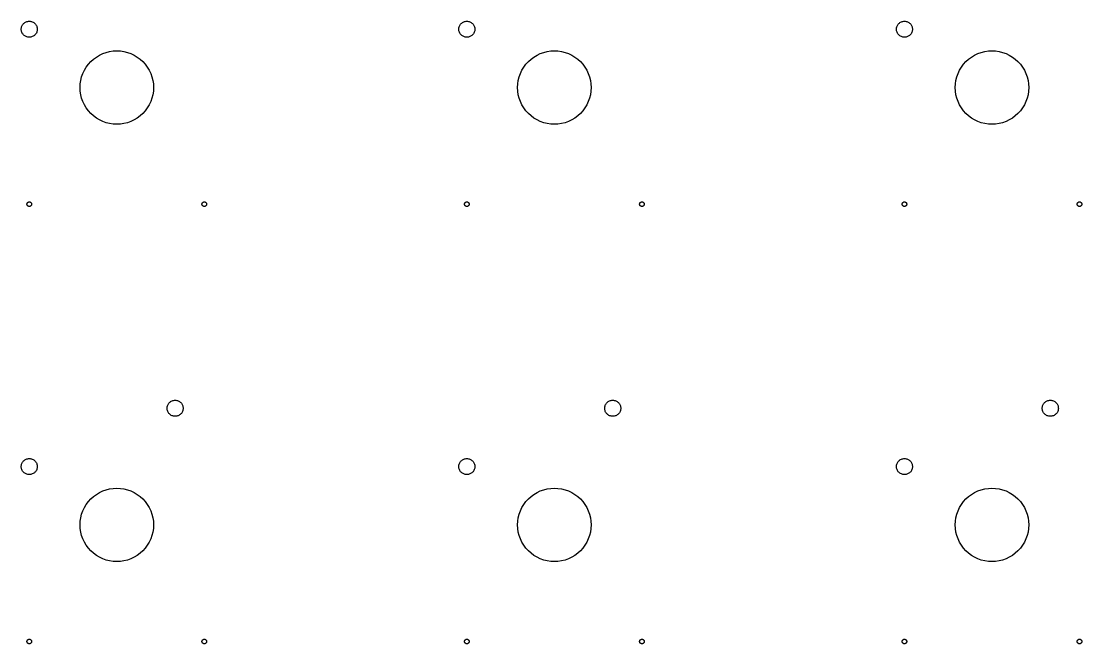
# Model space of a CAD drawing. Header units: metres. Extents: x 25 to 146, y 18 to 137.
# Drawn here: x 27.59 to 73.76, y 17.68 to 44.8 of the extents above; entities that cross this region are included whole.
import ezdxf

# ---------------------------------------------------------------- set-up
doc = ezdxf.new("R2010")
doc.units = ezdxf.units.M

msp = doc.modelspace()

# ---------------------------------------------------------------- linework, layer by layer
for points in [[(28.29, 44.45), (28.288, 44.416), (28.283, 44.382), (28.275, 44.348), (28.263, 44.316), (28.249, 44.285), (28.231, 44.256), (28.211, 44.228), (28.187, 44.203), (28.162, 44.179), (28.134, 44.159), (28.105, 44.141), (28.074, 44.127), (28.042, 44.115), (28.008, 44.107), (27.974, 44.102), (27.94, 44.1), (27.906, 44.102), (27.872, 44.107), (27.838, 44.115), (27.806, 44.127), (27.775, 44.141), (27.746, 44.159), (27.718, 44.179), (27.693, 44.203), (27.669, 44.228), (27.649, 44.256), (27.631, 44.285), (27.617, 44.316), (27.605, 44.348), (27.597, 44.382), (27.592, 44.416), (27.59, 44.45), (27.592, 44.484), (27.597, 44.518), (27.605, 44.552), (27.617, 44.584), (27.631, 44.615), (27.649, 44.644), (27.669, 44.672), (27.693, 44.697), (27.718, 44.721), (27.746, 44.741), (27.775, 44.759), (27.806, 44.773), (27.838, 44.785), (27.872, 44.793), (27.906, 44.798), (27.94, 44.8), (27.974, 44.798), (28.008, 44.793), (28.042, 44.785), (28.074, 44.773), (28.105, 44.759), (28.134, 44.741), (28.162, 44.721), (28.187, 44.697), (28.211, 44.672), (28.231, 44.644), (28.249, 44.615), (28.263, 44.584), (28.275, 44.552), (28.283, 44.518), (28.288, 44.484), (28.29, 44.45)], [(47.34, 44.45), (47.338, 44.416), (47.333, 44.382), (47.325, 44.348), (47.313, 44.316), (47.299, 44.285), (47.281, 44.256), (47.261, 44.228), (47.237, 44.203), (47.212, 44.179), (47.184, 44.159), (47.155, 44.141), (47.124, 44.127), (47.092, 44.115), (47.058, 44.107), (47.024, 44.102), (46.99, 44.1), (46.956, 44.102), (46.922, 44.107), (46.888, 44.115), (46.856, 44.127), (46.825, 44.141), (46.796, 44.159), (46.768, 44.179), (46.743, 44.203), (46.719, 44.228), (46.699, 44.256), (46.681, 44.285), (46.667, 44.316), (46.655, 44.348), (46.647, 44.382), (46.642, 44.416), (46.64, 44.45), (46.642, 44.484), (46.647, 44.518), (46.655, 44.552), (46.667, 44.584), (46.681, 44.615), (46.699, 44.644), (46.719, 44.672), (46.743, 44.697), (46.768, 44.721), (46.796, 44.741), (46.825, 44.759), (46.856, 44.773), (46.888, 44.785), (46.922, 44.793), (46.956, 44.798), (46.99, 44.8), (47.024, 44.798), (47.058, 44.793), (47.092, 44.785), (47.124, 44.773), (47.155, 44.759), (47.184, 44.741), (47.212, 44.721), (47.237, 44.697), (47.261, 44.672), (47.281, 44.644), (47.299, 44.615), (47.313, 44.584), (47.325, 44.552), (47.333, 44.518), (47.338, 44.484), (47.34, 44.45)], [(66.39, 44.45), (66.388, 44.416), (66.383, 44.382), (66.375, 44.348), (66.363, 44.316), (66.349, 44.285), (66.331, 44.256), (66.311, 44.228), (66.287, 44.203), (66.262, 44.179), (66.234, 44.159), (66.205, 44.141), (66.174, 44.127), (66.142, 44.115), (66.108, 44.107), (66.074, 44.102), (66.04, 44.1), (66.006, 44.102), (65.972, 44.107), (65.938, 44.115), (65.906, 44.127), (65.875, 44.141), (65.846, 44.159), (65.818, 44.179), (65.793, 44.203), (65.769, 44.228), (65.749, 44.256), (65.731, 44.285), (65.717, 44.316), (65.705, 44.348), (65.697, 44.382), (65.692, 44.416), (65.69, 44.45), (65.692, 44.484), (65.697, 44.518), (65.705, 44.552), (65.717, 44.584), (65.731, 44.615), (65.749, 44.644), (65.769, 44.672), (65.793, 44.697), (65.818, 44.721), (65.846, 44.741), (65.875, 44.759), (65.906, 44.773), (65.938, 44.785), (65.972, 44.793), (66.006, 44.798), (66.04, 44.8), (66.074, 44.798), (66.108, 44.793), (66.142, 44.785), (66.174, 44.773), (66.205, 44.759), (66.234, 44.741), (66.262, 44.721), (66.287, 44.697), (66.311, 44.672), (66.331, 44.644), (66.349, 44.615), (66.363, 44.584), (66.375, 44.552), (66.383, 44.518), (66.388, 44.484), (66.39, 44.45)], [(33.35, 41.91), (33.342, 41.753), (33.319, 41.598), (33.281, 41.446), (33.228, 41.298), (33.161, 41.156), (33.08, 41.021), (32.987, 40.895), (32.881, 40.779), (32.765, 40.673), (32.639, 40.58), (32.504, 40.499), (32.362, 40.432), (32.214, 40.379), (32.062, 40.341), (31.907, 40.318), (31.75, 40.31), (31.593, 40.318), (31.438, 40.341), (31.286, 40.379), (31.138, 40.432), (30.996, 40.499), (30.861, 40.58), (30.735, 40.673), (30.619, 40.779), (30.513, 40.895), (30.42, 41.021), (30.339, 41.156), (30.272, 41.298), (30.219, 41.446), (30.181, 41.598), (30.158, 41.753), (30.15, 41.91), (30.158, 42.067), (30.181, 42.222), (30.219, 42.374), (30.272, 42.522), (30.339, 42.664), (30.42, 42.799), (30.513, 42.925), (30.619, 43.041), (30.735, 43.147), (30.861, 43.24), (30.996, 43.321), (31.138, 43.388), (31.286, 43.441), (31.438, 43.479), (31.593, 43.502), (31.75, 43.51), (31.907, 43.502), (32.062, 43.479), (32.214, 43.441), (32.362, 43.388), (32.504, 43.321), (32.639, 43.24), (32.765, 43.147), (32.881, 43.041), (32.987, 42.925), (33.08, 42.799), (33.161, 42.664), (33.228, 42.522), (33.281, 42.374), (33.319, 42.222), (33.342, 42.067), (33.35, 41.91)], [(52.4, 41.91), (52.392, 41.753), (52.369, 41.598), (52.331, 41.446), (52.278, 41.298), (52.211, 41.156), (52.13, 41.021), (52.037, 40.895), (51.931, 40.779), (51.815, 40.673), (51.689, 40.58), (51.554, 40.499), (51.412, 40.432), (51.264, 40.379), (51.112, 40.341), (50.957, 40.318), (50.8, 40.31), (50.643, 40.318), (50.488, 40.341), (50.336, 40.379), (50.188, 40.432), (50.046, 40.499), (49.911, 40.58), (49.785, 40.673), (49.669, 40.779), (49.563, 40.895), (49.47, 41.021), (49.389, 41.156), (49.322, 41.298), (49.269, 41.446), (49.231, 41.598), (49.208, 41.753), (49.2, 41.91), (49.208, 42.067), (49.231, 42.222), (49.269, 42.374), (49.322, 42.522), (49.389, 42.664), (49.47, 42.799), (49.563, 42.925), (49.669, 43.041), (49.785, 43.147), (49.911, 43.24), (50.046, 43.321), (50.188, 43.388), (50.336, 43.441), (50.488, 43.479), (50.643, 43.502), (50.8, 43.51), (50.957, 43.502), (51.112, 43.479), (51.264, 43.441), (51.412, 43.388), (51.554, 43.321), (51.689, 43.24), (51.815, 43.147), (51.931, 43.041), (52.037, 42.925), (52.13, 42.799), (52.211, 42.664), (52.278, 42.522), (52.331, 42.374), (52.369, 42.222), (52.392, 42.067), (52.4, 41.91)], [(71.45, 41.91), (71.442, 41.753), (71.419, 41.598), (71.381, 41.446), (71.328, 41.298), (71.261, 41.156), (71.18, 41.021), (71.087, 40.895), (70.981, 40.779), (70.865, 40.673), (70.739, 40.58), (70.604, 40.499), (70.462, 40.432), (70.314, 40.379), (70.162, 40.341), (70.007, 40.318), (69.85, 40.31), (69.693, 40.318), (69.538, 40.341), (69.386, 40.379), (69.238, 40.432), (69.096, 40.499), (68.961, 40.58), (68.835, 40.673), (68.719, 40.779), (68.613, 40.895), (68.52, 41.021), (68.439, 41.156), (68.372, 41.298), (68.319, 41.446), (68.281, 41.598), (68.258, 41.753), (68.25, 41.91), (68.258, 42.067), (68.281, 42.222), (68.319, 42.374), (68.372, 42.522), (68.439, 42.664), (68.52, 42.799), (68.613, 42.925), (68.719, 43.041), (68.835, 43.147), (68.961, 43.24), (69.096, 43.321), (69.238, 43.388), (69.386, 43.441), (69.538, 43.479), (69.693, 43.502), (69.85, 43.51), (70.007, 43.502), (70.162, 43.479), (70.314, 43.441), (70.462, 43.388), (70.604, 43.321), (70.739, 43.24), (70.865, 43.147), (70.981, 43.041), (71.087, 42.925), (71.18, 42.799), (71.261, 42.664), (71.328, 42.522), (71.381, 42.374), (71.419, 42.222), (71.442, 42.067), (71.45, 41.91)], [(28.04, 36.83), (28.04, 36.82), (28.038, 36.81), (28.036, 36.801), (28.032, 36.792), (28.028, 36.783), (28.023, 36.774), (28.017, 36.767), (28.011, 36.759), (28.003, 36.753), (27.996, 36.747), (27.987, 36.742), (27.978, 36.738), (27.969, 36.734), (27.96, 36.732), (27.95, 36.73), (27.94, 36.73), (27.93, 36.73), (27.92, 36.732), (27.911, 36.734), (27.902, 36.738), (27.893, 36.742), (27.884, 36.747), (27.877, 36.753), (27.869, 36.759), (27.863, 36.767), (27.857, 36.774), (27.852, 36.783), (27.848, 36.792), (27.844, 36.801), (27.842, 36.81), (27.84, 36.82), (27.84, 36.83), (27.84, 36.84), (27.842, 36.85), (27.844, 36.859), (27.848, 36.868), (27.852, 36.877), (27.857, 36.886), (27.863, 36.893), (27.869, 36.901), (27.877, 36.907), (27.884, 36.913), (27.893, 36.918), (27.902, 36.922), (27.911, 36.926), (27.92, 36.928), (27.93, 36.93), (27.94, 36.93), (27.95, 36.93), (27.96, 36.928), (27.969, 36.926), (27.978, 36.922), (27.987, 36.918), (27.996, 36.913), (28.003, 36.907), (28.011, 36.901), (28.017, 36.893), (28.023, 36.886), (28.028, 36.877), (28.032, 36.868), (28.036, 36.859), (28.038, 36.85), (28.04, 36.84), (28.04, 36.83)], [(35.66, 36.83), (35.66, 36.82), (35.658, 36.81), (35.656, 36.801), (35.652, 36.792), (35.648, 36.783), (35.643, 36.774), (35.637, 36.767), (35.631, 36.759), (35.623, 36.753), (35.616, 36.747), (35.607, 36.742), (35.598, 36.738), (35.589, 36.734), (35.58, 36.732), (35.57, 36.73), (35.56, 36.73), (35.55, 36.73), (35.54, 36.732), (35.531, 36.734), (35.522, 36.738), (35.513, 36.742), (35.504, 36.747), (35.497, 36.753), (35.489, 36.759), (35.483, 36.767), (35.477, 36.774), (35.472, 36.783), (35.468, 36.792), (35.464, 36.801), (35.462, 36.81), (35.46, 36.82), (35.46, 36.83), (35.46, 36.84), (35.462, 36.85), (35.464, 36.859), (35.468, 36.868), (35.472, 36.877), (35.477, 36.886), (35.483, 36.893), (35.489, 36.901), (35.497, 36.907), (35.504, 36.913), (35.513, 36.918), (35.522, 36.922), (35.531, 36.926), (35.54, 36.928), (35.55, 36.93), (35.56, 36.93), (35.57, 36.93), (35.58, 36.928), (35.589, 36.926), (35.598, 36.922), (35.607, 36.918), (35.616, 36.913), (35.623, 36.907), (35.631, 36.901), (35.637, 36.893), (35.643, 36.886), (35.648, 36.877), (35.652, 36.868), (35.656, 36.859), (35.658, 36.85), (35.66, 36.84), (35.66, 36.83)], [(47.09, 36.83), (47.09, 36.82), (47.088, 36.81), (47.086, 36.801), (47.082, 36.792), (47.078, 36.783), (47.073, 36.774), (47.067, 36.767), (47.061, 36.759), (47.053, 36.753), (47.046, 36.747), (47.037, 36.742), (47.028, 36.738), (47.019, 36.734), (47.01, 36.732), (47, 36.73), (46.99, 36.73), (46.98, 36.73), (46.97, 36.732), (46.961, 36.734), (46.952, 36.738), (46.943, 36.742), (46.934, 36.747), (46.927, 36.753), (46.919, 36.759), (46.913, 36.767), (46.907, 36.774), (46.902, 36.783), (46.898, 36.792), (46.894, 36.801), (46.892, 36.81), (46.89, 36.82), (46.89, 36.83), (46.89, 36.84), (46.892, 36.85), (46.894, 36.859), (46.898, 36.868), (46.902, 36.877), (46.907, 36.886), (46.913, 36.893), (46.919, 36.901), (46.927, 36.907), (46.934, 36.913), (46.943, 36.918), (46.952, 36.922), (46.961, 36.926), (46.97, 36.928), (46.98, 36.93), (46.99, 36.93), (47, 36.93), (47.01, 36.928), (47.019, 36.926), (47.028, 36.922), (47.037, 36.918), (47.046, 36.913), (47.053, 36.907), (47.061, 36.901), (47.067, 36.893), (47.073, 36.886), (47.078, 36.877), (47.082, 36.868), (47.086, 36.859), (47.088, 36.85), (47.09, 36.84), (47.09, 36.83)], [(54.71, 36.83), (54.71, 36.82), (54.708, 36.81), (54.706, 36.801), (54.702, 36.792), (54.698, 36.783), (54.693, 36.774), (54.687, 36.767), (54.681, 36.759), (54.673, 36.753), (54.666, 36.747), (54.657, 36.742), (54.648, 36.738), (54.639, 36.734), (54.63, 36.732), (54.62, 36.73), (54.61, 36.73), (54.6, 36.73), (54.59, 36.732), (54.581, 36.734), (54.572, 36.738), (54.563, 36.742), (54.554, 36.747), (54.547, 36.753), (54.539, 36.759), (54.533, 36.767), (54.527, 36.774), (54.522, 36.783), (54.518, 36.792), (54.514, 36.801), (54.512, 36.81), (54.51, 36.82), (54.51, 36.83), (54.51, 36.84), (54.512, 36.85), (54.514, 36.859), (54.518, 36.868), (54.522, 36.877), (54.527, 36.886), (54.533, 36.893), (54.539, 36.901), (54.547, 36.907), (54.554, 36.913), (54.563, 36.918), (54.572, 36.922), (54.581, 36.926), (54.59, 36.928), (54.6, 36.93), (54.61, 36.93), (54.62, 36.93), (54.63, 36.928), (54.639, 36.926), (54.648, 36.922), (54.657, 36.918), (54.666, 36.913), (54.673, 36.907), (54.681, 36.901), (54.687, 36.893), (54.693, 36.886), (54.698, 36.877), (54.702, 36.868), (54.706, 36.859), (54.708, 36.85), (54.71, 36.84), (54.71, 36.83)], [(66.14, 36.83), (66.14, 36.82), (66.138, 36.81), (66.136, 36.801), (66.132, 36.792), (66.128, 36.783), (66.123, 36.774), (66.117, 36.767), (66.111, 36.759), (66.103, 36.753), (66.096, 36.747), (66.087, 36.742), (66.078, 36.738), (66.069, 36.734), (66.06, 36.732), (66.05, 36.73), (66.04, 36.73), (66.03, 36.73), (66.02, 36.732), (66.011, 36.734), (66.002, 36.738), (65.993, 36.742), (65.984, 36.747), (65.977, 36.753), (65.969, 36.759), (65.963, 36.767), (65.957, 36.774), (65.952, 36.783), (65.948, 36.792), (65.944, 36.801), (65.942, 36.81), (65.94, 36.82), (65.94, 36.83), (65.94, 36.84), (65.942, 36.85), (65.944, 36.859), (65.948, 36.868), (65.952, 36.877), (65.957, 36.886), (65.963, 36.893), (65.969, 36.901), (65.977, 36.907), (65.984, 36.913), (65.993, 36.918), (66.002, 36.922), (66.011, 36.926), (66.02, 36.928), (66.03, 36.93), (66.04, 36.93), (66.05, 36.93), (66.06, 36.928), (66.069, 36.926), (66.078, 36.922), (66.087, 36.918), (66.096, 36.913), (66.103, 36.907), (66.111, 36.901), (66.117, 36.893), (66.123, 36.886), (66.128, 36.877), (66.132, 36.868), (66.136, 36.859), (66.138, 36.85), (66.14, 36.84), (66.14, 36.83)], [(73.76, 36.83), (73.76, 36.82), (73.758, 36.81), (73.756, 36.801), (73.752, 36.792), (73.748, 36.783), (73.743, 36.774), (73.737, 36.767), (73.731, 36.759), (73.723, 36.753), (73.716, 36.747), (73.707, 36.742), (73.698, 36.738), (73.689, 36.734), (73.68, 36.732), (73.67, 36.73), (73.66, 36.73), (73.65, 36.73), (73.64, 36.732), (73.631, 36.734), (73.622, 36.738), (73.613, 36.742), (73.604, 36.747), (73.597, 36.753), (73.589, 36.759), (73.583, 36.767), (73.577, 36.774), (73.572, 36.783), (73.568, 36.792), (73.564, 36.801), (73.562, 36.81), (73.56, 36.82), (73.56, 36.83), (73.56, 36.84), (73.562, 36.85), (73.564, 36.859), (73.568, 36.868), (73.572, 36.877), (73.577, 36.886), (73.583, 36.893), (73.589, 36.901), (73.597, 36.907), (73.604, 36.913), (73.613, 36.918), (73.622, 36.922), (73.631, 36.926), (73.64, 36.928), (73.65, 36.93), (73.66, 36.93), (73.67, 36.93), (73.68, 36.928), (73.689, 36.926), (73.698, 36.922), (73.707, 36.918), (73.716, 36.913), (73.723, 36.907), (73.731, 36.901), (73.737, 36.893), (73.743, 36.886), (73.748, 36.877), (73.752, 36.868), (73.756, 36.859), (73.758, 36.85), (73.76, 36.84), (73.76, 36.83)], [(34.64, 27.94), (34.638, 27.906), (34.633, 27.872), (34.625, 27.838), (34.613, 27.806), (34.599, 27.775), (34.581, 27.746), (34.561, 27.718), (34.537, 27.693), (34.512, 27.669), (34.484, 27.649), (34.455, 27.631), (34.424, 27.617), (34.392, 27.605), (34.358, 27.597), (34.324, 27.592), (34.29, 27.59), (34.256, 27.592), (34.222, 27.597), (34.188, 27.605), (34.156, 27.617), (34.125, 27.631), (34.096, 27.649), (34.068, 27.669), (34.043, 27.693), (34.019, 27.718), (33.999, 27.746), (33.981, 27.775), (33.967, 27.806), (33.955, 27.838), (33.947, 27.872), (33.942, 27.906), (33.94, 27.94), (33.942, 27.974), (33.947, 28.008), (33.955, 28.042), (33.967, 28.074), (33.981, 28.105), (33.999, 28.134), (34.019, 28.162), (34.043, 28.187), (34.068, 28.211), (34.096, 28.231), (34.125, 28.249), (34.156, 28.263), (34.188, 28.275), (34.222, 28.283), (34.256, 28.288), (34.29, 28.29), (34.324, 28.288), (34.358, 28.283), (34.392, 28.275), (34.424, 28.263), (34.455, 28.249), (34.484, 28.231), (34.512, 28.211), (34.537, 28.187), (34.561, 28.162), (34.581, 28.134), (34.599, 28.105), (34.613, 28.074), (34.625, 28.042), (34.633, 28.008), (34.638, 27.974), (34.64, 27.94)], [(53.69, 27.94), (53.688, 27.906), (53.683, 27.872), (53.675, 27.838), (53.663, 27.806), (53.649, 27.775), (53.631, 27.746), (53.611, 27.718), (53.587, 27.693), (53.562, 27.669), (53.534, 27.649), (53.505, 27.631), (53.474, 27.617), (53.442, 27.605), (53.408, 27.597), (53.374, 27.592), (53.34, 27.59), (53.306, 27.592), (53.272, 27.597), (53.238, 27.605), (53.206, 27.617), (53.175, 27.631), (53.146, 27.649), (53.118, 27.669), (53.093, 27.693), (53.069, 27.718), (53.049, 27.746), (53.031, 27.775), (53.017, 27.806), (53.005, 27.838), (52.997, 27.872), (52.992, 27.906), (52.99, 27.94), (52.992, 27.974), (52.997, 28.008), (53.005, 28.042), (53.017, 28.074), (53.031, 28.105), (53.049, 28.134), (53.069, 28.162), (53.093, 28.187), (53.118, 28.211), (53.146, 28.231), (53.175, 28.249), (53.206, 28.263), (53.238, 28.275), (53.272, 28.283), (53.306, 28.288), (53.34, 28.29), (53.374, 28.288), (53.408, 28.283), (53.442, 28.275), (53.474, 28.263), (53.505, 28.249), (53.534, 28.231), (53.562, 28.211), (53.587, 28.187), (53.611, 28.162), (53.631, 28.134), (53.649, 28.105), (53.663, 28.074), (53.675, 28.042), (53.683, 28.008), (53.688, 27.974), (53.69, 27.94)], [(72.74, 27.94), (72.738, 27.906), (72.733, 27.872), (72.725, 27.838), (72.713, 27.806), (72.699, 27.775), (72.681, 27.746), (72.661, 27.718), (72.637, 27.693), (72.612, 27.669), (72.584, 27.649), (72.555, 27.631), (72.524, 27.617), (72.492, 27.605), (72.458, 27.597), (72.424, 27.592), (72.39, 27.59), (72.356, 27.592), (72.322, 27.597), (72.288, 27.605), (72.256, 27.617), (72.225, 27.631), (72.196, 27.649), (72.168, 27.669), (72.143, 27.693), (72.119, 27.718), (72.099, 27.746), (72.081, 27.775), (72.067, 27.806), (72.055, 27.838), (72.047, 27.872), (72.042, 27.906), (72.04, 27.94), (72.042, 27.974), (72.047, 28.008), (72.055, 28.042), (72.067, 28.074), (72.081, 28.105), (72.099, 28.134), (72.119, 28.162), (72.143, 28.187), (72.168, 28.211), (72.196, 28.231), (72.225, 28.249), (72.256, 28.263), (72.288, 28.275), (72.322, 28.283), (72.356, 28.288), (72.39, 28.29), (72.424, 28.288), (72.458, 28.283), (72.492, 28.275), (72.524, 28.263), (72.555, 28.249), (72.584, 28.231), (72.612, 28.211), (72.637, 28.187), (72.661, 28.162), (72.681, 28.134), (72.699, 28.105), (72.713, 28.074), (72.725, 28.042), (72.733, 28.008), (72.738, 27.974), (72.74, 27.94)], [(28.29, 25.4), (28.288, 25.366), (28.283, 25.332), (28.275, 25.298), (28.263, 25.266), (28.249, 25.235), (28.231, 25.206), (28.211, 25.178), (28.187, 25.153), (28.162, 25.129), (28.134, 25.109), (28.105, 25.091), (28.074, 25.077), (28.042, 25.065), (28.008, 25.057), (27.974, 25.052), (27.94, 25.05), (27.906, 25.052), (27.872, 25.057), (27.838, 25.065), (27.806, 25.077), (27.775, 25.091), (27.746, 25.109), (27.718, 25.129), (27.693, 25.153), (27.669, 25.178), (27.649, 25.206), (27.631, 25.235), (27.617, 25.266), (27.605, 25.298), (27.597, 25.332), (27.592, 25.366), (27.59, 25.4), (27.592, 25.434), (27.597, 25.468), (27.605, 25.502), (27.617, 25.534), (27.631, 25.565), (27.649, 25.594), (27.669, 25.622), (27.693, 25.647), (27.718, 25.671), (27.746, 25.691), (27.775, 25.709), (27.806, 25.723), (27.838, 25.735), (27.872, 25.743), (27.906, 25.748), (27.94, 25.75), (27.974, 25.748), (28.008, 25.743), (28.042, 25.735), (28.074, 25.723), (28.105, 25.709), (28.134, 25.691), (28.162, 25.671), (28.187, 25.647), (28.211, 25.622), (28.231, 25.594), (28.249, 25.565), (28.263, 25.534), (28.275, 25.502), (28.283, 25.468), (28.288, 25.434), (28.29, 25.4)], [(47.34, 25.4), (47.338, 25.366), (47.333, 25.332), (47.325, 25.298), (47.313, 25.266), (47.299, 25.235), (47.281, 25.206), (47.261, 25.178), (47.237, 25.153), (47.212, 25.129), (47.184, 25.109), (47.155, 25.091), (47.124, 25.077), (47.092, 25.065), (47.058, 25.057), (47.024, 25.052), (46.99, 25.05), (46.956, 25.052), (46.922, 25.057), (46.888, 25.065), (46.856, 25.077), (46.825, 25.091), (46.796, 25.109), (46.768, 25.129), (46.743, 25.153), (46.719, 25.178), (46.699, 25.206), (46.681, 25.235), (46.667, 25.266), (46.655, 25.298), (46.647, 25.332), (46.642, 25.366), (46.64, 25.4), (46.642, 25.434), (46.647, 25.468), (46.655, 25.502), (46.667, 25.534), (46.681, 25.565), (46.699, 25.594), (46.719, 25.622), (46.743, 25.647), (46.768, 25.671), (46.796, 25.691), (46.825, 25.709), (46.856, 25.723), (46.888, 25.735), (46.922, 25.743), (46.956, 25.748), (46.99, 25.75), (47.024, 25.748), (47.058, 25.743), (47.092, 25.735), (47.124, 25.723), (47.155, 25.709), (47.184, 25.691), (47.212, 25.671), (47.237, 25.647), (47.261, 25.622), (47.281, 25.594), (47.299, 25.565), (47.313, 25.534), (47.325, 25.502), (47.333, 25.468), (47.338, 25.434), (47.34, 25.4)], [(66.39, 25.4), (66.388, 25.366), (66.383, 25.332), (66.375, 25.298), (66.363, 25.266), (66.349, 25.235), (66.331, 25.206), (66.311, 25.178), (66.287, 25.153), (66.262, 25.129), (66.234, 25.109), (66.205, 25.091), (66.174, 25.077), (66.142, 25.065), (66.108, 25.057), (66.074, 25.052), (66.04, 25.05), (66.006, 25.052), (65.972, 25.057), (65.938, 25.065), (65.906, 25.077), (65.875, 25.091), (65.846, 25.109), (65.818, 25.129), (65.793, 25.153), (65.769, 25.178), (65.749, 25.206), (65.731, 25.235), (65.717, 25.266), (65.705, 25.298), (65.697, 25.332), (65.692, 25.366), (65.69, 25.4), (65.692, 25.434), (65.697, 25.468), (65.705, 25.502), (65.717, 25.534), (65.731, 25.565), (65.749, 25.594), (65.769, 25.622), (65.793, 25.647), (65.818, 25.671), (65.846, 25.691), (65.875, 25.709), (65.906, 25.723), (65.938, 25.735), (65.972, 25.743), (66.006, 25.748), (66.04, 25.75), (66.074, 25.748), (66.108, 25.743), (66.142, 25.735), (66.174, 25.723), (66.205, 25.709), (66.234, 25.691), (66.262, 25.671), (66.287, 25.647), (66.311, 25.622), (66.331, 25.594), (66.349, 25.565), (66.363, 25.534), (66.375, 25.502), (66.383, 25.468), (66.388, 25.434), (66.39, 25.4)], [(33.35, 22.86), (33.342, 22.703), (33.319, 22.548), (33.281, 22.396), (33.228, 22.248), (33.161, 22.106), (33.08, 21.971), (32.987, 21.845), (32.881, 21.729), (32.765, 21.623), (32.639, 21.53), (32.504, 21.449), (32.362, 21.382), (32.214, 21.329), (32.062, 21.291), (31.907, 21.268), (31.75, 21.26), (31.593, 21.268), (31.438, 21.291), (31.286, 21.329), (31.138, 21.382), (30.996, 21.449), (30.861, 21.53), (30.735, 21.623), (30.619, 21.729), (30.513, 21.845), (30.42, 21.971), (30.339, 22.106), (30.272, 22.248), (30.219, 22.396), (30.181, 22.548), (30.158, 22.703), (30.15, 22.86), (30.158, 23.017), (30.181, 23.172), (30.219, 23.324), (30.272, 23.472), (30.339, 23.614), (30.42, 23.749), (30.513, 23.875), (30.619, 23.991), (30.735, 24.097), (30.861, 24.19), (30.996, 24.271), (31.138, 24.338), (31.286, 24.391), (31.438, 24.429), (31.593, 24.452), (31.75, 24.46), (31.907, 24.452), (32.062, 24.429), (32.214, 24.391), (32.362, 24.338), (32.504, 24.271), (32.639, 24.19), (32.765, 24.097), (32.881, 23.991), (32.987, 23.875), (33.08, 23.749), (33.161, 23.614), (33.228, 23.472), (33.281, 23.324), (33.319, 23.172), (33.342, 23.017), (33.35, 22.86)], [(52.4, 22.86), (52.392, 22.703), (52.369, 22.548), (52.331, 22.396), (52.278, 22.248), (52.211, 22.106), (52.13, 21.971), (52.037, 21.845), (51.931, 21.729), (51.815, 21.623), (51.689, 21.53), (51.554, 21.449), (51.412, 21.382), (51.264, 21.329), (51.112, 21.291), (50.957, 21.268), (50.8, 21.26), (50.643, 21.268), (50.488, 21.291), (50.336, 21.329), (50.188, 21.382), (50.046, 21.449), (49.911, 21.53), (49.785, 21.623), (49.669, 21.729), (49.563, 21.845), (49.47, 21.971), (49.389, 22.106), (49.322, 22.248), (49.269, 22.396), (49.231, 22.548), (49.208, 22.703), (49.2, 22.86), (49.208, 23.017), (49.231, 23.172), (49.269, 23.324), (49.322, 23.472), (49.389, 23.614), (49.47, 23.749), (49.563, 23.875), (49.669, 23.991), (49.785, 24.097), (49.911, 24.19), (50.046, 24.271), (50.188, 24.338), (50.336, 24.391), (50.488, 24.429), (50.643, 24.452), (50.8, 24.46), (50.957, 24.452), (51.112, 24.429), (51.264, 24.391), (51.412, 24.338), (51.554, 24.271), (51.689, 24.19), (51.815, 24.097), (51.931, 23.991), (52.037, 23.875), (52.13, 23.749), (52.211, 23.614), (52.278, 23.472), (52.331, 23.324), (52.369, 23.172), (52.392, 23.017), (52.4, 22.86)], [(71.45, 22.86), (71.442, 22.703), (71.419, 22.548), (71.381, 22.396), (71.328, 22.248), (71.261, 22.106), (71.18, 21.971), (71.087, 21.845), (70.981, 21.729), (70.865, 21.623), (70.739, 21.53), (70.604, 21.449), (70.462, 21.382), (70.314, 21.329), (70.162, 21.291), (70.007, 21.268), (69.85, 21.26), (69.693, 21.268), (69.538, 21.291), (69.386, 21.329), (69.238, 21.382), (69.096, 21.449), (68.961, 21.53), (68.835, 21.623), (68.719, 21.729), (68.613, 21.845), (68.52, 21.971), (68.439, 22.106), (68.372, 22.248), (68.319, 22.396), (68.281, 22.548), (68.258, 22.703), (68.25, 22.86), (68.258, 23.017), (68.281, 23.172), (68.319, 23.324), (68.372, 23.472), (68.439, 23.614), (68.52, 23.749), (68.613, 23.875), (68.719, 23.991), (68.835, 24.097), (68.961, 24.19), (69.096, 24.271), (69.238, 24.338), (69.386, 24.391), (69.538, 24.429), (69.693, 24.452), (69.85, 24.46), (70.007, 24.452), (70.162, 24.429), (70.314, 24.391), (70.462, 24.338), (70.604, 24.271), (70.739, 24.19), (70.865, 24.097), (70.981, 23.991), (71.087, 23.875), (71.18, 23.749), (71.261, 23.614), (71.328, 23.472), (71.381, 23.324), (71.419, 23.172), (71.442, 23.017), (71.45, 22.86)], [(28.04, 17.78), (28.04, 17.77), (28.038, 17.76), (28.036, 17.751), (28.032, 17.742), (28.028, 17.733), (28.023, 17.724), (28.017, 17.717), (28.011, 17.709), (28.003, 17.703), (27.996, 17.697), (27.987, 17.692), (27.978, 17.688), (27.969, 17.684), (27.96, 17.682), (27.95, 17.68), (27.94, 17.68), (27.93, 17.68), (27.92, 17.682), (27.911, 17.684), (27.902, 17.688), (27.893, 17.692), (27.884, 17.697), (27.877, 17.703), (27.869, 17.709), (27.863, 17.717), (27.857, 17.724), (27.852, 17.733), (27.848, 17.742), (27.844, 17.751), (27.842, 17.76), (27.84, 17.77), (27.84, 17.78), (27.84, 17.79), (27.842, 17.8), (27.844, 17.809), (27.848, 17.818), (27.852, 17.827), (27.857, 17.836), (27.863, 17.843), (27.869, 17.851), (27.877, 17.857), (27.884, 17.863), (27.893, 17.868), (27.902, 17.872), (27.911, 17.876), (27.92, 17.878), (27.93, 17.88), (27.94, 17.88), (27.95, 17.88), (27.96, 17.878), (27.969, 17.876), (27.978, 17.872), (27.987, 17.868), (27.996, 17.863), (28.003, 17.857), (28.011, 17.851), (28.017, 17.843), (28.023, 17.836), (28.028, 17.827), (28.032, 17.818), (28.036, 17.809), (28.038, 17.8), (28.04, 17.79), (28.04, 17.78)], [(35.66, 17.78), (35.66, 17.77), (35.658, 17.76), (35.656, 17.751), (35.652, 17.742), (35.648, 17.733), (35.643, 17.724), (35.637, 17.717), (35.631, 17.709), (35.623, 17.703), (35.616, 17.697), (35.607, 17.692), (35.598, 17.688), (35.589, 17.684), (35.58, 17.682), (35.57, 17.68), (35.56, 17.68), (35.55, 17.68), (35.54, 17.682), (35.531, 17.684), (35.522, 17.688), (35.513, 17.692), (35.504, 17.697), (35.497, 17.703), (35.489, 17.709), (35.483, 17.717), (35.477, 17.724), (35.472, 17.733), (35.468, 17.742), (35.464, 17.751), (35.462, 17.76), (35.46, 17.77), (35.46, 17.78), (35.46, 17.79), (35.462, 17.8), (35.464, 17.809), (35.468, 17.818), (35.472, 17.827), (35.477, 17.836), (35.483, 17.843), (35.489, 17.851), (35.497, 17.857), (35.504, 17.863), (35.513, 17.868), (35.522, 17.872), (35.531, 17.876), (35.54, 17.878), (35.55, 17.88), (35.56, 17.88), (35.57, 17.88), (35.58, 17.878), (35.589, 17.876), (35.598, 17.872), (35.607, 17.868), (35.616, 17.863), (35.623, 17.857), (35.631, 17.851), (35.637, 17.843), (35.643, 17.836), (35.648, 17.827), (35.652, 17.818), (35.656, 17.809), (35.658, 17.8), (35.66, 17.79), (35.66, 17.78)], [(47.09, 17.78), (47.09, 17.77), (47.088, 17.76), (47.086, 17.751), (47.082, 17.742), (47.078, 17.733), (47.073, 17.724), (47.067, 17.717), (47.061, 17.709), (47.053, 17.703), (47.046, 17.697), (47.037, 17.692), (47.028, 17.688), (47.019, 17.684), (47.01, 17.682), (47, 17.68), (46.99, 17.68), (46.98, 17.68), (46.97, 17.682), (46.961, 17.684), (46.952, 17.688), (46.943, 17.692), (46.934, 17.697), (46.927, 17.703), (46.919, 17.709), (46.913, 17.717), (46.907, 17.724), (46.902, 17.733), (46.898, 17.742), (46.894, 17.751), (46.892, 17.76), (46.89, 17.77), (46.89, 17.78), (46.89, 17.79), (46.892, 17.8), (46.894, 17.809), (46.898, 17.818), (46.902, 17.827), (46.907, 17.836), (46.913, 17.843), (46.919, 17.851), (46.927, 17.857), (46.934, 17.863), (46.943, 17.868), (46.952, 17.872), (46.961, 17.876), (46.97, 17.878), (46.98, 17.88), (46.99, 17.88), (47, 17.88), (47.01, 17.878), (47.019, 17.876), (47.028, 17.872), (47.037, 17.868), (47.046, 17.863), (47.053, 17.857), (47.061, 17.851), (47.067, 17.843), (47.073, 17.836), (47.078, 17.827), (47.082, 17.818), (47.086, 17.809), (47.088, 17.8), (47.09, 17.79), (47.09, 17.78)], [(54.71, 17.78), (54.71, 17.77), (54.708, 17.76), (54.706, 17.751), (54.702, 17.742), (54.698, 17.733), (54.693, 17.724), (54.687, 17.717), (54.681, 17.709), (54.673, 17.703), (54.666, 17.697), (54.657, 17.692), (54.648, 17.688), (54.639, 17.684), (54.63, 17.682), (54.62, 17.68), (54.61, 17.68), (54.6, 17.68), (54.59, 17.682), (54.581, 17.684), (54.572, 17.688), (54.563, 17.692), (54.554, 17.697), (54.547, 17.703), (54.539, 17.709), (54.533, 17.717), (54.527, 17.724), (54.522, 17.733), (54.518, 17.742), (54.514, 17.751), (54.512, 17.76), (54.51, 17.77), (54.51, 17.78), (54.51, 17.79), (54.512, 17.8), (54.514, 17.809), (54.518, 17.818), (54.522, 17.827), (54.527, 17.836), (54.533, 17.843), (54.539, 17.851), (54.547, 17.857), (54.554, 17.863), (54.563, 17.868), (54.572, 17.872), (54.581, 17.876), (54.59, 17.878), (54.6, 17.88), (54.61, 17.88), (54.62, 17.88), (54.63, 17.878), (54.639, 17.876), (54.648, 17.872), (54.657, 17.868), (54.666, 17.863), (54.673, 17.857), (54.681, 17.851), (54.687, 17.843), (54.693, 17.836), (54.698, 17.827), (54.702, 17.818), (54.706, 17.809), (54.708, 17.8), (54.71, 17.79), (54.71, 17.78)], [(66.14, 17.78), (66.14, 17.77), (66.138, 17.76), (66.136, 17.751), (66.132, 17.742), (66.128, 17.733), (66.123, 17.724), (66.117, 17.717), (66.111, 17.709), (66.103, 17.703), (66.096, 17.697), (66.087, 17.692), (66.078, 17.688), (66.069, 17.684), (66.06, 17.682), (66.05, 17.68), (66.04, 17.68), (66.03, 17.68), (66.02, 17.682), (66.011, 17.684), (66.002, 17.688), (65.993, 17.692), (65.984, 17.697), (65.977, 17.703), (65.969, 17.709), (65.963, 17.717), (65.957, 17.724), (65.952, 17.733), (65.948, 17.742), (65.944, 17.751), (65.942, 17.76), (65.94, 17.77), (65.94, 17.78), (65.94, 17.79), (65.942, 17.8), (65.944, 17.809), (65.948, 17.818), (65.952, 17.827), (65.957, 17.836), (65.963, 17.843), (65.969, 17.851), (65.977, 17.857), (65.984, 17.863), (65.993, 17.868), (66.002, 17.872), (66.011, 17.876), (66.02, 17.878), (66.03, 17.88), (66.04, 17.88), (66.05, 17.88), (66.06, 17.878), (66.069, 17.876), (66.078, 17.872), (66.087, 17.868), (66.096, 17.863), (66.103, 17.857), (66.111, 17.851), (66.117, 17.843), (66.123, 17.836), (66.128, 17.827), (66.132, 17.818), (66.136, 17.809), (66.138, 17.8), (66.14, 17.79), (66.14, 17.78)], [(73.76, 17.78), (73.76, 17.77), (73.758, 17.76), (73.756, 17.751), (73.752, 17.742), (73.748, 17.733), (73.743, 17.724), (73.737, 17.717), (73.731, 17.709), (73.723, 17.703), (73.716, 17.697), (73.707, 17.692), (73.698, 17.688), (73.689, 17.684), (73.68, 17.682), (73.67, 17.68), (73.66, 17.68), (73.65, 17.68), (73.64, 17.682), (73.631, 17.684), (73.622, 17.688), (73.613, 17.692), (73.604, 17.697), (73.597, 17.703), (73.589, 17.709), (73.583, 17.717), (73.577, 17.724), (73.572, 17.733), (73.568, 17.742), (73.564, 17.751), (73.562, 17.76), (73.56, 17.77), (73.56, 17.78), (73.56, 17.79), (73.562, 17.8), (73.564, 17.809), (73.568, 17.818), (73.572, 17.827), (73.577, 17.836), (73.583, 17.843), (73.589, 17.851), (73.597, 17.857), (73.604, 17.863), (73.613, 17.868), (73.622, 17.872), (73.631, 17.876), (73.64, 17.878), (73.65, 17.88), (73.66, 17.88), (73.67, 17.88), (73.68, 17.878), (73.689, 17.876), (73.698, 17.872), (73.707, 17.868), (73.716, 17.863), (73.723, 17.857), (73.731, 17.851), (73.737, 17.843), (73.743, 17.836), (73.748, 17.827), (73.752, 17.818), (73.756, 17.809), (73.758, 17.8), (73.76, 17.79), (73.76, 17.78)]]:
    msp.add_lwpolyline(points)

doc.saveas('drawing.dxf')
